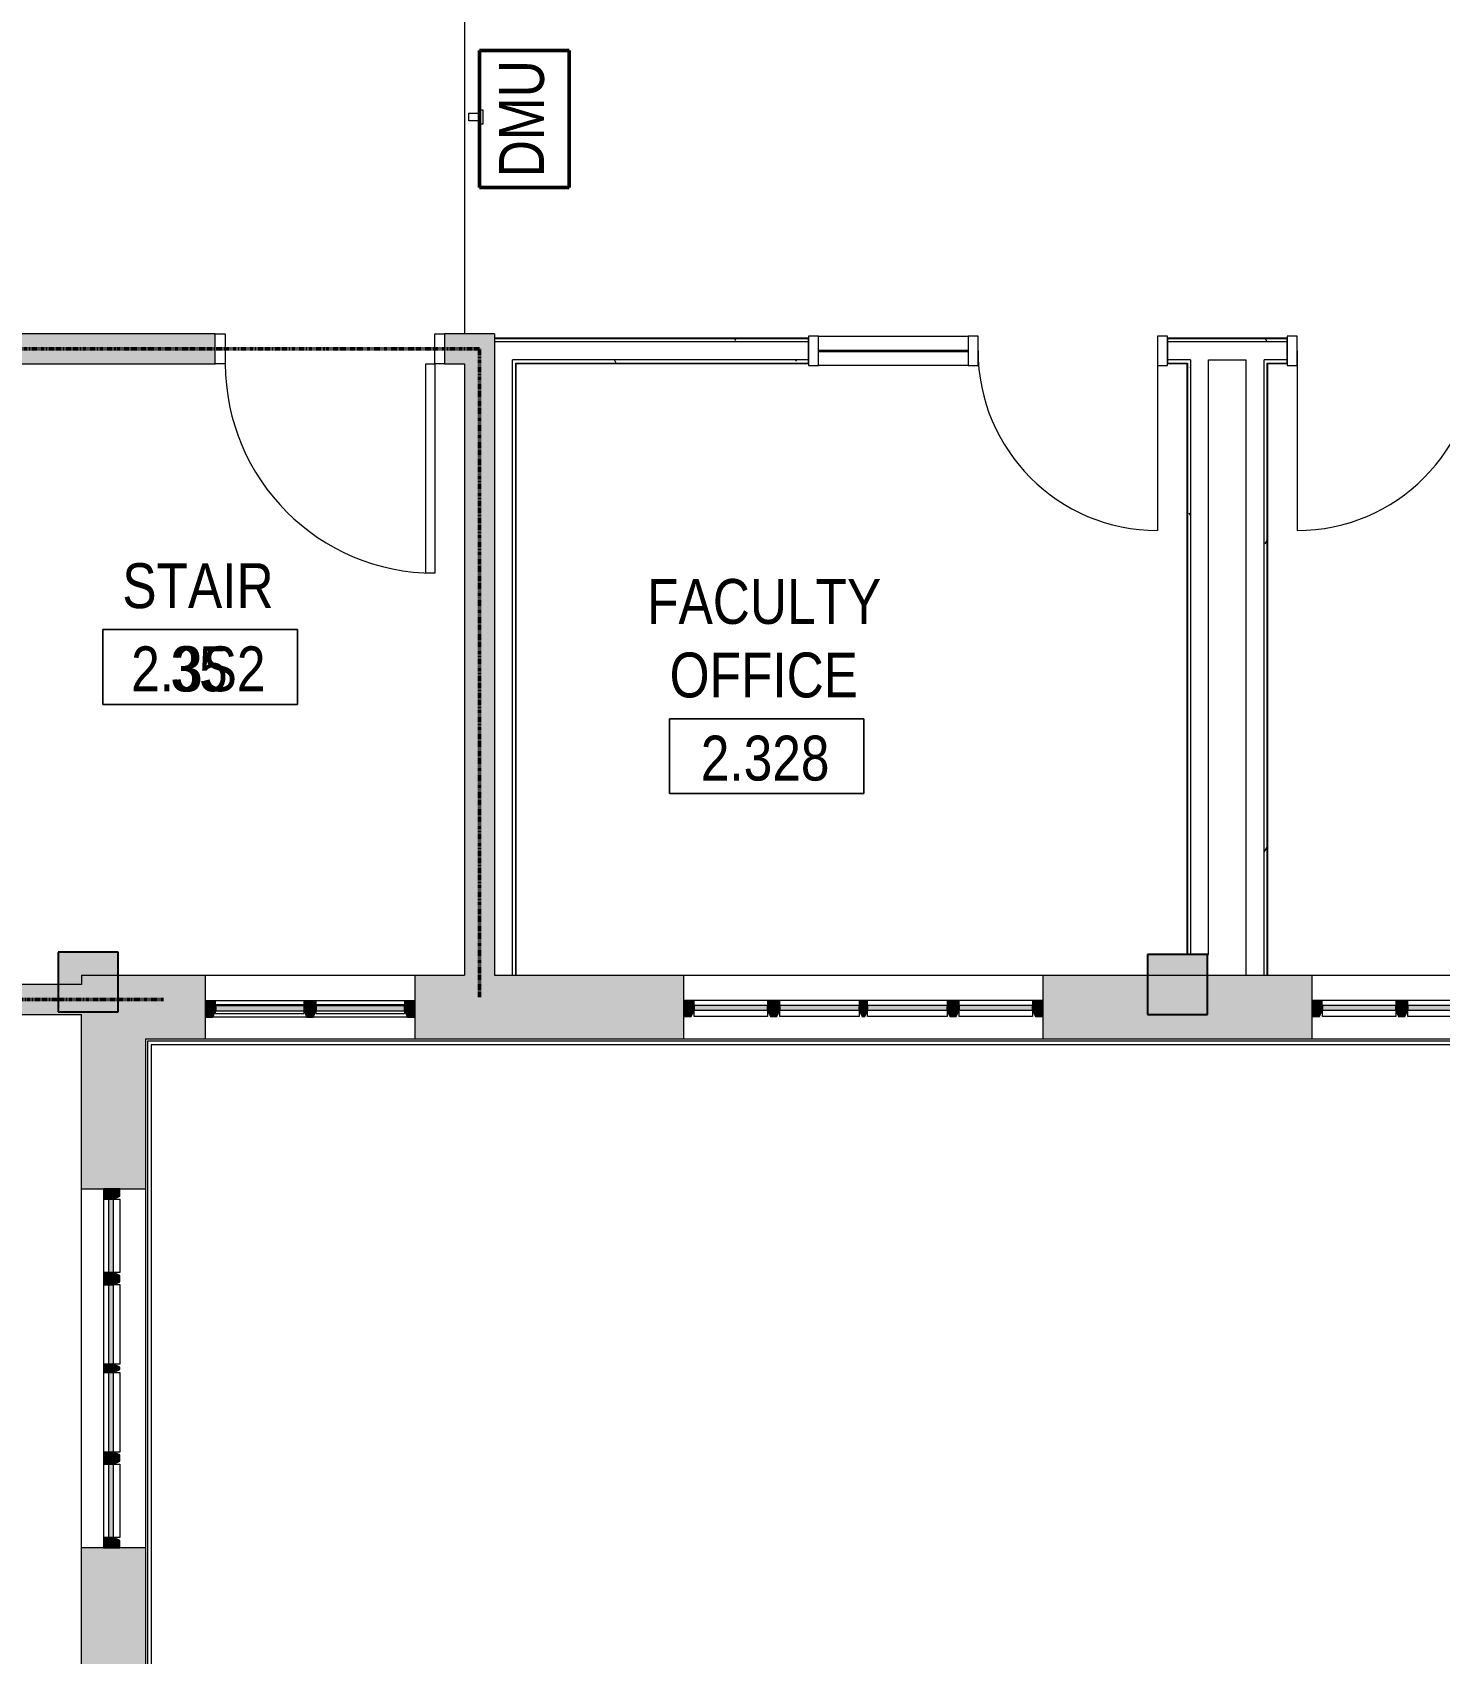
# Model space of a CAD drawing. Header units: inches. Extents: x -3803 to -1421, y -3454 to -210.
# Drawn here: x -2875.1 to -2592.8, y -1294.8 to -969.7 of the extents above; entities that cross this region are included whole.
import ezdxf

# ---------------------------------------------------------------- set-up
doc = ezdxf.new("R2010")
doc.units = ezdxf.units.IN
doc.header["$MEASUREMENT"] = 0
doc.linetypes.add('1 HOUR', pattern=[0.3125, 0.1875, -0.0625, 0, -0.0625])
for name, color, linetype, lineweight in [('A-ANNO-NOTE', 131, 'Continuous', 13), ('A-AREA-IDEN', 2, 'Continuous', 9), ('A-DOOR', 31, 'Continuous', 13), ('A-DOOR-FRAM', 31, 'Continuous', 35), ('A-FLOR', 192, 'Continuous', 13), ('A-GENM', 13, 'Continuous', 9), ('A-GLAZ-CURT', 52, 'Continuous', 13), ('A-GLAZ-CWMG', 51, 'Continuous', 13), ('A-WALL', 113, 'Continuous', 13), ('A-WALL-PATT', 111, 'Continuous', 13), ('E-SERT', 181, 'Continuous', 13), ('I-WALL', 2, 'Continuous', 13), ('S-COLS', 52, 'Continuous', 13)]:
    doc.layers.add(name, color=color, linetype=linetype, lineweight=lineweight)
doc.styles.add('Arial Narrow', font='ARIALN.TTF', dxfattribs={"height": 9})
pattern_1 = [(0, (0, 0), (30.72, 7.68), [1.267, -21.773, 1.267, -21.773, -122.88]), (0, (0, 0), (30.72, 7.68), [-46.08, 1.267, -44.813, 1.267, -21.773, -53.76]), (0, (0, 0), (30.72, 7.68), [-115.2, 1.267, -14.093, 1.267, -37.133]), (120, (11.52, 3.84), (-22.011075, 22.7643), [1.267, -21.773, 1.267, -21.773, -122.88]), (120, (11.52, 3.84), (-22.011075, 22.7643), [-46.08, 1.267, -44.813, 1.267, -21.773, -53.76]), (120, (11.52, 3.84), (-22.011075, 22.7643), [-115.2, 1.267, -14.093, 1.267, -37.133]), (240, (15.36, 19.2), (-8.708925, -30.4443), [1.267, -21.773, 1.267, -21.773, -122.88]), (240, (15.36, 19.2), (-8.708925, -30.4443), [-46.08, 1.267, -44.813, 1.267, -21.773, -53.76]), (240, (15.36, 19.2), (-8.708925, -30.4443), [-115.2, 1.267, -14.093, 1.267, -37.133])]

# ---------------------------------------------------------------- blocks, each defined once
blk = doc.blocks.new('15830016-STRUCT_MARTINEZ-MOORE_CENTRAL_v2018_rvt-1-DIMENSION PLAN - LEVEL 2 _579_ - 2__ - CAD')
at = {"layer": 'S-COLS', "lineweight": 5}
for points in [[(-2857.9, -1166.14), (-2857.9, -1154.14), (-2869.9, -1154.14), (-2869.9, -1166.14), (-2865.07, -1166.14)], [(-2639.4, -1166.64), (-2639.4, -1154.64), (-2651.4, -1154.64), (-2651.4, -1166.64)]]:
    blk.add_hatch(color=50, dxfattribs=at).paths.add_polyline_path(points, flags=0)
at = {"layer": 'S-COLS', "color": 253, "lineweight": 25}
for p, q in [((-2857.9, -1154.14), (-2869.9, -1154.14)), ((-2869.9, -1154.14), (-2869.9, -1166.14)), ((-2857.9, -1166.14), (-2857.9, -1154.14)), ((-2639.4, -1154.64), (-2651.4, -1154.64)), ((-2651.4, -1154.64), (-2651.4, -1166.64)), ((-2639.4, -1166.64), (-2639.4, -1154.64)), ((-2869.9, -1166.14), (-2857.9, -1166.14)), ((-2651.4, -1166.64), (-2639.4, -1166.64))]:
    blk.add_line(p, q, dxfattribs=at)
blk = doc.blocks.new('SD_DMUr-BSALS - Card Reader-2202790-DIMENSION PLAN - LEVEL 2 _579_ - 2__ - CAD')
at = {"layer": 'E-SERT', "color": 53, "lineweight": 9}
for p, q in [((-2787.52, -987.39), (-2787.52, -985.89)), ((-2787.52, -985.89), (-2785.4, -985.89)), ((-2785.4, -987.39), (-2787.52, -987.39)), ((-2784.65, -985.27), (-2785.4, -985.27)), ((-2785.4, -985.27), (-2785.4, -988.02)), ((-2785.4, -988.02), (-2784.65, -988.02)), ((-2784.65, -988.02), (-2784.65, -985.27))]:
    blk.add_line(p, q, dxfattribs=at)
blk = doc.blocks.new('15830016-ELEC_BSALS_CENTRAL_v2018_rvt-1-DIMENSION PLAN - LEVEL 2 _579_ - 2__ - CAD')
at = {"layer": 'A-ANNO-NOTE', "lineweight": 50}
for p, q in [((-2785.4, -1000.8), (-2785.4, -973.34)), ((-2785.4, -973.34), (-2767.4, -973.34)), ((-2767.4, -973.34), (-2767.4, -1000.8)), ((-2767.4, -1000.8), (-2785.4, -1000.8))]:
    blk.add_line(p, q, dxfattribs=at)
at = {"color": 250, "lineweight": 9}
blk.add_blockref('SD_DMUr-BSALS - Card Reader-2202790-DIMENSION PLAN - LEVEL 2 _579_ - 2__ - CAD', (0, 0), dxfattribs=at)
at = {"layer": 'A-ANNO-NOTE', "lineweight": 9, "insert": (-2781.48, -998.73), "char_height": 9, "width": 28.785, "attachment_point": 1, "rotation": 90, "style": 'Arial Narrow'}
blk.add_mtext('DMU', dxfattribs=at)
blk = doc.blocks.new('level 2 - band2 - level 2 - band-474741-DIMENSION PLAN - LEVEL 2 _579_ - 2__ - CAD')
at = {"layer": 'A-WALL', "lineweight": 20}
for p, q in [((-1778.33, -1172.02), (-2852.02, -1172.02)), ((-2852.02, -1172.02), (-2852.02, -1782.58)), ((-1778.33, -1172.77), (-2851.27, -1172.77)), ((-2851.27, -1172.77), (-2851.27, -2610.52))]:
    blk.add_line(p, q, dxfattribs=at)
blk = doc.blocks.new('System Panel - Winco Glass-383322-DIMENSION PLAN - LEVEL 2 _579_ - 2__ - CAD')
at = {"layer": 'A-GLAZ-CURT', "lineweight": 9}
blk.add_hatch(color=90, dxfattribs=at).paths.add_polyline_path([(-7.359375, 0), (7.359375, 0), (7.359375, 1), (-7.359375, 1)], flags=0)
at = {"layer": 'A-GLAZ-CURT', "lineweight": 20}
for p, q in [((7.359375, 1), (-7.359375, 1)), ((-7.359375, 1), (-7.359375, 0)), ((-7.359375, 0), (7.359375, 0)), ((7.359375, 0), (7.359375, 1))]:
    blk.add_line(p, q, dxfattribs=at)
blk = doc.blocks.new('System Panel - Winco Glass-383323-DIMENSION PLAN - LEVEL 2 _579_ - 2__ - CAD')
at = {"layer": 'A-GLAZ-CURT', "lineweight": 9}
blk.add_hatch(color=90, dxfattribs=at).paths.add_polyline_path([(-7.96875, 0), (7.96875, 0), (7.96875, 1), (-7.96875, 1)], flags=0)
at = {"layer": 'A-GLAZ-CURT', "lineweight": 20}
for p, q in [((7.96875, 1), (-7.96875, 1)), ((-7.96875, 1), (-7.96875, 0)), ((-7.96875, 0), (7.96875, 0)), ((7.96875, 0), (7.96875, 1))]:
    blk.add_line(p, q, dxfattribs=at)
blk = doc.blocks.new('Rectangular Mullion - Winco Accent Full_Right-Large-383381-DIMENSION PLAN - LEVEL 2 _579_ - 2__ - CAD')
at = {"layer": 'A-GLAZ-CWMG', "lineweight": 9}
blk.add_hatch(color=90, dxfattribs=at).paths.add_polyline_path([(0, 1.25), (-1.48, 1.25), (-2.06, 0), (-2.06, -2), (0, -2)], flags=0)
at = {"layer": 'A-GLAZ-CWMG', "lineweight": 20}
for p, q in [((-1.48, 1.25), (-2.06, 0)), ((-2.06, 0), (-2.06, -2)), ((0, 1.25), (-1.48, 1.25)), ((0, -2), (0, 1.25)), ((-2.06, -2), (0, -2))]:
    blk.add_line(p, q, dxfattribs=at)
blk = doc.blocks.new('Rectangular Mullion - Winco Accent Full_Right-Large-383382-DIMENSION PLAN - LEVEL 2 _579_ - 2__ - CAD')
at = {"layer": 'A-GLAZ-CWMG', "lineweight": 9}
for p, q in [((-2860.83, -1680.7), (-2860.83, -1695.42)), ((-2858.83, -1680.7), (-2857.58, -1680.7)), ((-2857.58, -1680.7), (-2857.58, -1695.42)), ((-2857.58, -1695.42), (-2858.83, -1695.42))]:
    blk.add_line(p, q, dxfattribs=at)
blk = doc.blocks.new('Rectangular Mullion - Winco Accent Full_Right-Large-383383-DIMENSION PLAN - LEVEL 2 _579_ - 2__ - CAD')
at = {"layer": 'A-GLAZ-CWMG', "lineweight": 9}
for p, q in [((-2860.83, -1715.48), (-2860.83, -1731.42)), ((-2858.83, -1715.48), (-2857.58, -1715.48)), ((-2857.58, -1715.48), (-2857.58, -1731.42)), ((-2857.58, -1731.42), (-2858.83, -1731.42))]:
    blk.add_line(p, q, dxfattribs=at)
blk = doc.blocks.new('Rectangular Mullion - Winco Accent Full_Left-Large-383384-DIMENSION PLAN - LEVEL 2 _579_ - 2__ - CAD')
at = {"layer": 'A-GLAZ-CWMG', "lineweight": 9}
blk.add_hatch(color=90, dxfattribs=at).paths.add_polyline_path([(-2.06, 0), (-1.48, 1.25), (0, 1.25), (0, -2), (-2.06, -2)], flags=0)
at = {"layer": 'A-GLAZ-CWMG', "lineweight": 20}
for p, q in [((-2.06, 0), (-1.48, 1.25)), ((-2.06, -2), (-2.06, 0)), ((-1.48, 1.25), (0, 1.25)), ((0, 1.25), (0, -2)), ((0, -2), (-2.06, -2))]:
    blk.add_line(p, q, dxfattribs=at)
blk = doc.blocks.new('Rectangular Mullion - Winco Accent Full-Large-383385-DIMENSION PLAN - LEVEL 2 _579_ - 2__ - CAD')
at = {"layer": 'A-GLAZ-CWMG', "lineweight": 9}
blk.add_hatch(color=90, dxfattribs=at).paths.add_polyline_path([(-1.22, 0), (-0.64, 1.25), (0.64, 1.25), (1.22, 0), (1.22, -2), (-1.22, -2)], flags=0)
at = {"layer": 'A-GLAZ-CWMG', "lineweight": 20}
for p, q in [((-1.22, 0), (-0.64, 1.25)), ((-1.22, -2), (-1.22, 0)), ((-0.64, 1.25), (0.64, 1.25)), ((0.64, 1.25), (1.22, 0)), ((1.22, 0), (1.22, -2)), ((1.22, -2), (-1.22, -2))]:
    blk.add_line(p, q, dxfattribs=at)
blk = doc.blocks.new('Rectangular Mullion - Winco Accent Full-383386-DIMENSION PLAN - LEVEL 2 _579_ - 2__ - CAD')
at = {"layer": 'A-GLAZ-CWMG', "lineweight": 9}
blk.add_hatch(color=90, dxfattribs=at).paths.add_polyline_path([(-0.84, 0), (-0.26, 1.25), (0.26, 1.25), (0.84, 0), (0.84, -2), (-0.84, -2)], flags=0)
at = {"layer": 'A-GLAZ-CWMG', "lineweight": 20}
for p, q in [((-0.84, 0), (-0.26, 1.25)), ((-0.84, -2), (-0.84, 0)), ((-0.26, 1.25), (0.26, 1.25)), ((0.26, 1.25), (0.84, 0)), ((0.84, 0), (0.84, -2)), ((0.84, -2), (-0.84, -2))]:
    blk.add_line(p, q, dxfattribs=at)
blk = doc.blocks.new('Door-A1_2-BSALS - A1_2-42x84-BSALS-2994780-DIMENSION PLAN - LEVEL 2 _579_ - 2__ - CAD')
at = {"layer": 'A-DOOR', "lineweight": 20}
for p, q in [((22.25, -3), (24, -3)), ((22.25, -45), (22.25, -3)), ((24, -3), (24, -45)), ((24, -45), (22.25, -45))]:
    blk.add_line(p, q, dxfattribs=at)
at = {"layer": 'A-DOOR', "lineweight": 9}
blk.add_arc((24, -3), 42, 180, 270, dxfattribs=at)
at = {"layer": 'A-DOOR-FRAM', "lineweight": 20}
for p, q in [((-20, -3), (-20, 3)), ((-20, 3), (-18, 3)), ((-18, 3), (-18, -3)), ((24, -3), (24, 3)), ((24, 3), (26, 3)), ((26, 3), (26, -3)), ((-18, -3), (-20, -3)), ((26, -3), (24, -3))]:
    blk.add_line(p, q, dxfattribs=at)
blk = doc.blocks.new('System Panel - Winco Glass-384420-DIMENSION PLAN - LEVEL 2 _579_ - 2__ - CAD')
at = {"layer": 'A-GLAZ-CURT', "lineweight": 9}
blk.add_hatch(color=90, dxfattribs=at).paths.add_polyline_path([(8.859375, 0), (8.859375, 1), (-8.859375, 1), (-8.859375, 0)], flags=0)
at = {"layer": 'A-GLAZ-CURT', "lineweight": 20}
for p, q in [((8.859375, 1), (-8.859375, 1)), ((-8.859375, 1), (-8.859375, 0)), ((-8.859375, 0), (8.859375, 0)), ((8.859375, 0), (8.859375, 1))]:
    blk.add_line(p, q, dxfattribs=at)
blk = doc.blocks.new('Rectangular Mullion - Winco Accent Full_Left-Large-384421-DIMENSION PLAN - LEVEL 2 _579_ - 2__ - CAD')
at = {"layer": 'A-GLAZ-CWMG', "lineweight": 9}
blk.add_hatch(color=90, dxfattribs=at).paths.add_polyline_path([(0, 1.25), (0, -2), (-2.06, -2), (-2.06, 0), (-1.48, 1.25)], flags=0)
at = {"layer": 'A-GLAZ-CWMG', "lineweight": 20}
for p, q in [((-2.06, 0), (-1.48, 1.25)), ((-2.06, -2), (-2.06, 0)), ((-1.48, 1.25), (0, 1.25)), ((0, 1.25), (0, -2)), ((0, -2), (-2.06, -2))]:
    blk.add_line(p, q, dxfattribs=at)
blk = doc.blocks.new('Rectangular Mullion - Winco Accent Full-Large-384425-DIMENSION PLAN - LEVEL 2 _579_ - 2__ - CAD')
at = {"layer": 'A-GLAZ-CWMG', "lineweight": 9}
blk.add_hatch(color=90, dxfattribs=at).paths.add_polyline_path([(0.64, 1.25), (1.22, 0), (1.22, -2), (-1.22, -2), (-1.22, 0), (-0.64, 1.25)], flags=0)
at = {"layer": 'A-GLAZ-CWMG', "lineweight": 20}
for p, q in [((-1.22, 0), (-0.64, 1.25)), ((-1.22, -2), (-1.22, 0)), ((-0.64, 1.25), (0.64, 1.25)), ((0.64, 1.25), (1.22, 0)), ((1.22, 0), (1.22, -2)), ((1.22, -2), (-1.22, -2))]:
    blk.add_line(p, q, dxfattribs=at)
blk = doc.blocks.new('Rectangular Mullion - Winco Accent Full_Right-Large-384429-DIMENSION PLAN - LEVEL 2 _579_ - 2__ - CAD')
at = {"layer": 'A-GLAZ-CWMG', "lineweight": 9}
blk.add_hatch(color=90, dxfattribs=at).paths.add_polyline_path([(-1.48, 1.25), (-2.06, 0), (-2.06, -2), (0, -2), (0, 1.25)], flags=0)
at = {"layer": 'A-GLAZ-CWMG', "lineweight": 20}
for p, q in [((-1.48, 1.25), (-2.06, 0)), ((-2.06, 0), (-2.06, -2)), ((0, 1.25), (-1.48, 1.25)), ((0, -2), (0, 1.25)), ((-2.06, -2), (0, -2))]:
    blk.add_line(p, q, dxfattribs=at)
blk = doc.blocks.new('Rectangular Mullion - Winco Accent Full_Right-Large-384431-DIMENSION PLAN - LEVEL 2 _579_ - 2__ - CAD')
at = {"layer": 'A-GLAZ-CWMG', "lineweight": 9}
for p, q in [((-2800.46, -1163.95), (-2818.18, -1163.95)), ((-2799.88, -1167.2), (-2818.76, -1167.2))]:
    blk.add_line(p, q, dxfattribs=at)
blk = doc.blocks.new('Rectangular Mullion - Winco Accent Full_Right-Large-384432-DIMENSION PLAN - LEVEL 2 _579_ - 2__ - CAD')
at = {"layer": 'A-GLAZ-CWMG', "lineweight": 9}
for p, q in [((-2820.61, -1163.95), (-2838.33, -1163.95)), ((-2820.03, -1167.2), (-2838.92, -1167.2))]:
    blk.add_line(p, q, dxfattribs=at)
blk = doc.blocks.new('Rectangular Mullion - Winco Accent Half-384433-DIMENSION PLAN - LEVEL 2 _579_ - 2__ - CAD')
at = {"layer": 'A-GLAZ-CWMG', "lineweight": 9}
for p, q in [((-2800.46, -1164.7), (-2818.18, -1164.7)), ((-2818.18, -1166.45), (-2818.18, -1165.95)), ((-2818.18, -1166.45), (-2800.46, -1166.45)), ((-2800.46, -1165.95), (-2800.46, -1166.45))]:
    blk.add_line(p, q, dxfattribs=at)
blk = doc.blocks.new('Basic Wall _ B3-4 7_8_-BSALS - ___-3567827-DIMENSION PLAN - LEVEL 2 _579_ - 2__ - CAD')
at = {"layer": 'I-WALL', "lineweight": 20}
for p, q in [((-2778.02, -1036.14), (-2778.15, -1036.02)), ((-2719.4, -1036.14), (-2778.02, -1036.14)), ((-2643.52, -1036.14), (-2647.4, -1036.14))]:
    blk.add_line(p, q, dxfattribs=at)
blk = doc.blocks.new('Basic Wall _ B3-4 7_8_-BSALS - ___-3567826-DIMENSION PLAN - LEVEL 2 _579_ - 2__ - CAD')
at = {"layer": 'I-WALL', "lineweight": 20}
for p, q in [((-2719.4, -1031.02), (-2782.4, -1031.02)), ((-2641.27, -1031.02), (-2647.4, -1031.02))]:
    blk.add_line(p, q, dxfattribs=at)
blk = doc.blocks.new('System Panel - interior glazed panels-2779791-DIMENSION PLAN - LEVEL 2 _579_ - 2__ - CAD')
at = {"layer": 'A-GLAZ-CURT', "lineweight": 20}
for p, q in [((15, 0.125), (-15, 0.125)), ((-15, 0.125), (-15, -0.125)), ((15, -0.125), (15, 0.125)), ((-15, -0.125), (15, -0.125))]:
    blk.add_line(p, q, dxfattribs=at)
blk = doc.blocks.new('Rectangular Mullion - 2 x 6 interior mullion-V45-DIMENSION PLAN - LEVEL 2 _579_ - 2__ - CAD')
at = {"layer": 'A-GLAZ-CWMG', "lineweight": 20}
for p, q in [((-2, 2.9375), (0, 2.9375)), ((-2, -2.9375), (-2, 2.9375)), ((0, 2.9375), (0, -2.9375)), ((0, -2.9375), (-2, -2.9375))]:
    blk.add_line(p, q, dxfattribs=at)
blk = doc.blocks.new('Rectangular Mullion - 2 x 6 interior mullion-885088-DIMENSION PLAN - LEVEL 2 _579_ - 2__ - CAD')
at = {"layer": 'A-GLAZ-CWMG', "lineweight": 20}
for p, q in [((0, 2.9375), (-2, 2.9375)), ((-2, 2.9375), (-2, -2.9375)), ((0, -2.9375), (0, 2.9375)), ((-2, -2.9375), (0, -2.9375))]:
    blk.add_line(p, q, dxfattribs=at)
blk = doc.blocks.new('Rectangular Mullion - 2 x 6 interior mullion-V46-DIMENSION PLAN - LEVEL 2 _579_ - 2__ - CAD')
at = {"layer": 'A-GLAZ-CWMG', "lineweight": 20}
for p, q in [((-1, 2.9375), (1, 2.9375)), ((-1, -2.9375), (-1, 2.9375)), ((1, 2.9375), (1, -2.9375)), ((1, -2.9375), (-1, -2.9375))]:
    blk.add_line(p, q, dxfattribs=at)
blk = doc.blocks.new('Rectangular Mullion - 6 x 6 interior mullion-2779790-DIMENSION PLAN - LEVEL 2 _579_ - 2__ - CAD')
at = {"layer": 'A-GLAZ-CWMG', "lineweight": 9}
for p, q in [((-2717.4, -1030.64), (-2687.4, -1030.64)), ((-2687.4, -1036.52), (-2717.4, -1036.52))]:
    blk.add_line(p, q, dxfattribs=at)
blk = doc.blocks.new('Door-J1_4-Curtain_Wall-_only works in CW_-BSALS1 - Door-J1_4-Wide_Stile-BSALS 2-2172157-DIMENSION PLAN - LEVEL 2 _579_ - 2__ - CAD')
at = {"layer": 'A-DOOR', "lineweight": 20}
blk.add_line((18, 0), (18, -36), dxfattribs=at)
at = {"layer": 'A-DOOR', "lineweight": 9}
blk.add_arc((18, 0), 36, 180, 270, dxfattribs=at)
blk = doc.blocks.new('Basic Wall _ A3-4 1_4_-BSALS - ___-3569824-DIMENSION PLAN - LEVEL 2 _579_ - 2__ - CAD')
at = {"layer": 'I-WALL', "lineweight": 20}
for p in [(-2627.4, -1036.02), (-2627.27, -1158.77)]:
    blk.add_line(p, (-2627.27, -1036.14), dxfattribs=at)
blk = doc.blocks.new('Basic Wall _ A3-4 1_4_-BSALS - ___-3569825-DIMENSION PLAN - LEVEL 2 _579_ - 2__ - CAD')
at = {"layer": 'I-WALL', "lineweight": 20}
blk.add_line((-2643.52, -1036.14), (-2643.52, -1154.64), dxfattribs=at)
blk = doc.blocks.new('Basic Wall _ A3-4 1_4_-BSALS - ___-3569826-DIMENSION PLAN - LEVEL 2 _579_ - 2__ - CAD')
at = {"layer": 'I-WALL', "lineweight": 20}
blk.add_line((-2629.52, -1031.02), (-2641.27, -1031.02), dxfattribs=at)
blk = doc.blocks.new('Basic Wall _ B3-4 7_8_-BSALS - ___-3568011-DIMENSION PLAN - LEVEL 2 _579_ - 2__ - CAD')
at = {"layer": 'I-WALL', "lineweight": 20}
for p, q in [((-2627.27, -1036.14), (-2627.4, -1036.02)), ((-2623.4, -1036.14), (-2627.27, -1036.14)), ((-2459.9, -1036.14), (-2551.4, -1036.14))]:
    blk.add_line(p, q, dxfattribs=at)
blk = doc.blocks.new('Basic Wall _ B3-4 7_8_-BSALS - ___-3568010-DIMENSION PLAN - LEVEL 2 _579_ - 2__ - CAD')
at = {"layer": 'I-WALL', "lineweight": 20}
for p, q in [((-2623.4, -1031.02), (-2629.52, -1031.02)), ((-2459.9, -1031.02), (-2551.4, -1031.02)), ((-2459.9, -1031.02), (-2459.9, -1031.14))]:
    blk.add_line(p, q, dxfattribs=at)
blk = doc.blocks.new('Rectangular Mullion - 2 x 6 interior mullion-V47-DIMENSION PLAN - LEVEL 2 _579_ - 2__ - CAD')
at = {"layer": 'A-GLAZ-CWMG', "lineweight": 20}
for p, q in [((-2, 2.9375), (0, 2.9375)), ((-2, -2.9375), (-2, 2.9375)), ((0, 2.9375), (0, -2.9375)), ((0, -2.9375), (-2, -2.9375))]:
    blk.add_line(p, q, dxfattribs=at)
blk = doc.blocks.new('Door-J1_4-Curtain_Wall-_only works in CW_-BSALS1 - Door-J1_4-Wide_Stile-BSALS 2-2172158-DIMENSION PLAN - LEVEL 2 _579_ - 2__ - CAD')
at = {"layer": 'A-DOOR', "lineweight": 20}
blk.add_line((18, 0), (18, 36), dxfattribs=at)
at = {"layer": 'A-DOOR', "lineweight": 9}
blk.add_arc((18, 0), 36, 90, 180, dxfattribs=at)
blk = doc.blocks.new('Fire Rating - BSALS _Combined_1 - 1-Hour Fire-3469021-DIMENSION PLAN - LEVEL 2 _579_ - 2__ - CAD')
at = {"layer": 'A-GENM', "linetype": '1 HOUR', "lineweight": 50}
blk.add_line((0, 0), (261.375, 0), dxfattribs=at)
blk = doc.blocks.new('Fire Rating - BSALS _Combined_1 - 1-Hour Fire-3469317-DIMENSION PLAN - LEVEL 2 _579_ - 2__ - CAD')
at = {"layer": 'A-GENM', "linetype": '1 HOUR', "lineweight": 50}
blk.add_line((0, 0), (198, 0), dxfattribs=at)
blk = doc.blocks.new('Fire Rating - BSALS _Combined_1 - 1-Hour Fire-3470231-DIMENSION PLAN - LEVEL 2 _579_ - 2__ - CAD')
at = {"layer": 'A-GENM', "linetype": '1 HOUR', "lineweight": 50}
blk.add_line((0, 0), (130.062488, 0), dxfattribs=at)
blk = doc.blocks.new('Basic Wall _ A3-4 1_4_-BSALS - ___-3855355-DIMENSION PLAN - LEVEL 2 _579_ - 2__ - CAD')
at = {"layer": 'I-WALL', "lineweight": 20}
for p in [(-2778.15, -1036.02), (-2778.02, -1158.77)]:
    blk.add_line(p, (-2778.02, -1036.14), dxfattribs=at)
blk = doc.blocks.new('Room Tag- BSALS - Room Tag-28050-DIMENSION PLAN - LEVEL 2 _579_ - 2__ - CAD')
at = {"layer": 'A-AREA-IDEN'}
for p, q in [((-0.203125, -0.171875), (-0.203125, -0.015625)), ((-0.203125, -0.015625), (0.203125, -0.015625)), ((0.203125, -0.015625), (-0.203125, -0.015625)), ((-0.203125, -0.015625), (-0.203125, -0.171875)), ((0.203125, -0.015625), (0.203125, -0.171875)), ((0.203125, -0.171875), (0.203125, -0.015625)), ((0.203125, -0.171875), (-0.203125, -0.171875)), ((-0.203125, -0.171875), (0.203125, -0.171875))]:
    blk.add_line(p, q, dxfattribs=at)

msp = doc.modelspace()

# ---------------------------------------------------------------- hatches: boundary and pattern name
at = {"layer": 'A-WALL-PATT', "lineweight": 20}
for points in [[(-3043.77, -1036.14), (-2851.4, -1036.14), (-2851.4, -1030.14), (-3043.77, -1030.14)], [(-2783.63, -1158.77), (-2782.4, -1158.77), (-2782.4, -1036.14), (-2788.4, -1036.14), (-2788.4, -1158.77)], [(-2987.22, -1166.64), (-2865.27, -1166.64), (-2865.27, -1160.64), (-3043.77, -1160.64), (-3043.77, -1166.64), (-3027.94, -1166.64)]]:
    msp.add_hatch(color=10, dxfattribs=at).paths.add_polyline_path(points, flags=0)
h = msp.add_hatch(color=10, dxfattribs=at)
h.paths.add_polyline_path([(-2851.4, -1036.14), (-2838.4, -1036.14), (-2838.4, -1030.14), (-2851.4, -1030.14)], flags=0)
h.paths.add_polyline_path([(-2782.4, -1036.14), (-2782.4, -1030.14), (-2792.4, -1030.14), (-2792.4, -1036.14), (-2783.63, -1036.14)], flags=0)
at = {"layer": 'A-WALL-PATT', "lineweight": 9}
h = msp.add_hatch(dxfattribs=at)
h.set_pattern_fill('FP_2', color=256, style=0, pattern_type=2)
h.set_pattern_definition(pattern_1)
h.paths.add_polyline_path([(-2641.27, -1031.77), (-2641.27, -1031.14), (-2647.4, -1031.14), (-2647.4, -1031.77)], flags=0)
h.paths.add_polyline_path([(-2719.4, -1031.77), (-2719.4, -1031.14), (-2782.4, -1031.14), (-2782.4, -1031.77), (-2778.15, -1031.77)], flags=0)
h = msp.add_hatch(dxfattribs=at)
h.set_pattern_fill('FP_2', color=256, style=0, pattern_type=2)
h.set_pattern_definition(pattern_1)
h.paths.add_polyline_path([(-2459.9, -1031.77), (-2459.9, -1031.14), (-2551.4, -1031.14), (-2551.4, -1031.77)], flags=0)
h.paths.add_polyline_path([(-2629.52, -1031.77), (-2623.4, -1031.77), (-2623.4, -1031.14), (-2629.52, -1031.14)], flags=0)
h = msp.add_hatch(dxfattribs=at)
h.set_pattern_fill('FP_2', color=256, style=0, pattern_type=2)
h.set_pattern_definition(pattern_1)
h.paths.add_polyline_path([(-2643.4, -1036.02), (-2642.77, -1036.02), (-2642.77, -1035.39), (-2647.4, -1035.39), (-2647.4, -1036.02)], flags=0)
h.paths.add_polyline_path([(-2719.4, -1036.02), (-2719.4, -1035.39), (-2778.15, -1035.39), (-2778.15, -1036.02)], flags=0)
h = msp.add_hatch(dxfattribs=at)
h.set_pattern_fill('FP_2', color=256, style=0, pattern_type=2)
h.set_pattern_definition(pattern_1)
h.paths.add_polyline_path([(-2642.77, -1154.64), (-2642.77, -1036.02), (-2643.4, -1036.02), (-2643.4, -1154.64)], flags=0)
h = msp.add_hatch(dxfattribs=at)
h.set_pattern_fill('FP_2', color=256, style=0, pattern_type=2)
h.set_pattern_definition(pattern_1)
h.paths.add_polyline_path([(-2459.9, -1036.02), (-2459.9, -1035.39), (-2551.4, -1035.39), (-2551.4, -1036.02)], flags=0)
h.paths.add_polyline_path([(-2623.4, -1036.02), (-2623.4, -1035.39), (-2628.02, -1035.39), (-2628.02, -1036.02), (-2627.4, -1036.02)], flags=0)
h = msp.add_hatch(dxfattribs=at)
h.set_pattern_fill('FP_2', color=256, style=0, pattern_type=2)
h.set_pattern_definition(pattern_1)
h.paths.add_polyline_path([(-2627.4, -1158.77), (-2627.4, -1036.02), (-2628.02, -1036.02), (-2628.02, -1158.77)], flags=0)
at = {"layer": 'A-WALL-PATT', "lineweight": 20}
h = msp.add_hatch(color=10, dxfattribs=at)
h.paths.add_polyline_path([(-2852.4, -1171.64), (-2840.4, -1171.64), (-2840.4, -1158.77), (-2865.27, -1158.77), (-2865.27, -1171.64), (-2865.07, -1171.64)], flags=0)
h.paths.add_polyline_path([(-2783.63, -1171.64), (-2744.4, -1171.64), (-2744.4, -1158.77), (-2798.4, -1158.77), (-2798.4, -1171.64)], flags=0)
h.paths.add_polyline_path([(-2672.4, -1171.64), (-2618.4, -1171.64), (-2618.4, -1158.77), (-2672.4, -1158.77)], flags=0)
h.paths.add_polyline_path([(-2546.4, -1171.64), (-2492.4, -1171.64), (-2492.4, -1158.77), (-2546.4, -1158.77)], flags=0)
h.paths.add_polyline_path([(-2420.4, -1171.64), (-2366.4, -1171.64), (-2366.4, -1158.77), (-2420.4, -1158.77)], flags=0)
h.paths.add_polyline_path([(-2294.4, -1171.64), (-2240.4, -1171.64), (-2240.4, -1158.77), (-2294.4, -1158.77)], flags=0)
h.paths.add_polyline_path([(-2168.4, -1171.64), (-2114.4, -1171.64), (-2114.4, -1158.77), (-2168.4, -1158.77)], flags=0)
h.paths.add_polyline_path([(-2042.4, -1171.64), (-1988.4, -1171.64), (-1988.4, -1158.77), (-2042.4, -1158.77)], flags=0)
h.paths.add_polyline_path([(-1916.4, -1171.64), (-1862.4, -1171.64), (-1862.4, -1158.77), (-1916.4, -1158.77)], flags=0)
h.paths.add_polyline_path([(-1778.33, -1171.64), (-1778.33, -1158.77), (-1790.4, -1158.77), (-1790.4, -1171.64)], flags=0)
h = msp.add_hatch(color=10, dxfattribs=at)
h.paths.add_polyline_path([(-2852.4, -1411.64), (-2852.4, -1393.64), (-2865.27, -1393.64), (-2865.27, -1411.64), (-2865.07, -1411.64)], flags=0)
h.paths.add_polyline_path([(-2865.07, -1321.64), (-2852.4, -1321.64), (-2852.4, -1273.64), (-2865.27, -1273.64), (-2865.27, -1321.64)], flags=0)
h.paths.add_polyline_path([(-2852.4, -1201.64), (-2852.4, -1171.64), (-2865.27, -1171.64), (-2865.27, -1201.64), (-2865.07, -1201.64)], flags=0)

# ---------------------------------------------------------------- linework, layer by layer
at = {"layer": 'A-FLOR', "lineweight": 20}
msp.add_line((-2788.4, -958.02), (-2788.4, -1030.14), dxfattribs=at)
at = {"layer": 'A-WALL'}
for p, q in [((-2719.4, -1031.77), (-2782.4, -1031.77)), ((-2623.4, -1031.77), (-2647.4, -1031.77)), ((-2719.4, -1035.39), (-2778.77, -1035.39)), ((-2778.77, -1158.77), (-2778.77, -1035.39)), ((-2642.77, -1035.39), (-2647.4, -1035.39)), ((-2642.77, -1035.39), (-2642.77, -1154.64)), ((-2628.02, -1158.77), (-2628.02, -1035.39)), ((-2623.4, -1035.39), (-2628.02, -1035.39))]:
    msp.add_line(p, q, dxfattribs=at)
at = {"layer": 'A-WALL', "lineweight": 20}
for p, q in [((-2865.27, -1158.77), (-2865.27, -1160.64)), ((-2865.27, -1158.77), (-2788.4, -1158.77)), ((-2840.4, -1171.64), (-2840.4, -1158.77)), ((-2798.4, -1158.77), (-2798.4, -1171.64)), ((-2778.15, -1158.77), (-1988.4, -1158.77)), ((-2744.4, -1171.64), (-2744.4, -1158.77)), ((-2672.4, -1158.77), (-2672.4, -1171.64)), ((-2618.4, -1171.64), (-2618.4, -1158.77)), ((-2865.27, -1302.64), (-2865.27, -1166.64)), ((-2366.4, -1171.64), (-2852.4, -1171.64)), ((-2852.4, -1171.64), (-2852.4, -1393.64)), ((-2865.27, -1201.64), (-2852.4, -1201.64)), ((-2852.4, -1273.64), (-2865.27, -1273.64))]:
    msp.add_line(p, q, dxfattribs=at)
at = {"layer": 'I-WALL', "lineweight": 20}
for p, q in [((-2838.4, -1030.14), (-3049.77, -1030.14)), ((-2838.4, -1036.14), (-2838.4, -1030.14)), ((-2782.4, -1030.14), (-2792.4, -1030.14)), ((-2792.4, -1030.14), (-2792.4, -1036.14)), ((-2782.4, -1030.14), (-2782.4, -1158.77)), ((-2719.4, -1031.14), (-2782.4, -1031.14)), ((-2719.4, -1036.02), (-2719.4, -1031.14)), ((-2647.4, -1031.14), (-2647.4, -1036.02)), ((-2623.4, -1031.14), (-2647.4, -1031.14)), ((-2623.4, -1036.02), (-2623.4, -1031.14)), ((-3043.77, -1036.14), (-2838.4, -1036.14)), ((-2792.4, -1036.14), (-2788.4, -1036.14)), ((-2788.4, -1036.14), (-2788.4, -1158.77)), ((-2778.15, -1036.02), (-2719.4, -1036.02)), ((-2778.15, -1158.77), (-2778.15, -1036.02)), ((-2647.4, -1036.02), (-2643.4, -1036.02)), ((-2643.4, -1036.02), (-2643.4, -1154.64)), ((-2639.15, -1154.64), (-2639.15, -1035.39)), ((-2639.15, -1035.39), (-2631.65, -1035.39)), ((-2631.65, -1035.39), (-2631.65, -1158.77)), ((-2627.4, -1158.77), (-2627.4, -1036.02)), ((-2627.4, -1036.02), (-2623.4, -1036.02)), ((-2643.4, -1154.64), (-2639.15, -1154.64)), ((-2865.27, -1160.64), (-3043.77, -1160.64)), ((-2782.4, -1158.77), (-2778.15, -1158.77)), ((-2976.27, -1166.64), (-2865.27, -1166.64))]:
    msp.add_line(p, q, dxfattribs=at)

# ---------------------------------------------------------------- block references
at = {"lineweight": 5}
for name in ['15830016-STRUCT_MARTINEZ-MOORE_CENTRAL_v2018_rvt-1-DIMENSION PLAN - LEVEL 2 _579_ - 2__ - CAD', '15830016-ELEC_BSALS_CENTRAL_v2018_rvt-1-DIMENSION PLAN - LEVEL 2 _579_ - 2__ - CAD']:
    msp.add_blockref(name, (0, 0), dxfattribs=at)
at = {"layer": 'A-AREA-IDEN', "xscale": 95.99999999999994, "yscale": 95.99999999999994, "zscale": 95.99999999999994}
for p in [(-2841.44, -1087.97), (-2841.44, -1087.97), (-2727.79, -1105.87)]:
    msp.add_blockref('Room Tag- BSALS - Room Tag-28050-DIMENSION PLAN - LEVEL 2 _579_ - 2__ - CAD', p, dxfattribs=at)
at = {"layer": 'A-DOOR', "lineweight": 20}
for name, p in [('Door-A1_2-BSALS - A1_2-42x84-BSALS-2994780-DIMENSION PLAN - LEVEL 2 _579_ - 2__ - CAD', (-2818.4, -1033.14)), ('Door-J1_4-Curtain_Wall-_only works in CW_-BSALS1 - Door-J1_4-Wide_Stile-BSALS 2-2172157-DIMENSION PLAN - LEVEL 2 _579_ - 2__ - CAD', (-2667.4, -1033.58))]:
    msp.add_blockref(name, p, dxfattribs=at)
at = {"layer": 'A-DOOR', "lineweight": 20, "rotation": 180}
msp.add_blockref('Door-J1_4-Curtain_Wall-_only works in CW_-BSALS1 - Door-J1_4-Wide_Stile-BSALS 2-2172158-DIMENSION PLAN - LEVEL 2 _579_ - 2__ - CAD', (-2603.4, -1033.58), dxfattribs=at)
at = {"layer": 'A-GENM'}
for name, p, rotation in [('Fire Rating - BSALS _Combined_1 - 1-Hour Fire-3469021-DIMENSION PLAN - LEVEL 2 _579_ - 2__ - CAD', (-2785.4, -1033.14), 180), ('Fire Rating - BSALS _Combined_1 - 1-Hour Fire-3470231-DIMENSION PLAN - LEVEL 2 _579_ - 2__ - CAD', (-2785.4, -1163.2), 90)]:
    msp.add_blockref(name, p, dxfattribs=dict(at, rotation=rotation))
msp.add_blockref('Fire Rating - BSALS _Combined_1 - 1-Hour Fire-3469317-DIMENSION PLAN - LEVEL 2 _579_ - 2__ - CAD', (-3046.77, -1163.64), dxfattribs=at)
at = {"layer": 'A-GLAZ-CURT', "lineweight": 9}
for name, p in [('System Panel - interior glazed panels-2779791-DIMENSION PLAN - LEVEL 2 _579_ - 2__ - CAD', (-2702.4, -1033.58)), ('System Panel - Winco Glass-384420-DIMENSION PLAN - LEVEL 2 _579_ - 2__ - CAD', (-2829.47, -1165.95)), ('System Panel - Winco Glass-384420-DIMENSION PLAN - LEVEL 2 _579_ - 2__ - CAD', (-2809.32, -1165.95)), ('System Panel - Winco Glass-383322-DIMENSION PLAN - LEVEL 2 _579_ - 2__ - CAD', (-2734.97, -1165.83)), ('System Panel - Winco Glass-383323-DIMENSION PLAN - LEVEL 2 _579_ - 2__ - CAD', (-2717.21, -1165.83)), ('System Panel - Winco Glass-383323-DIMENSION PLAN - LEVEL 2 _579_ - 2__ - CAD', (-2699.58, -1165.83)), ('System Panel - Winco Glass-383322-DIMENSION PLAN - LEVEL 2 _579_ - 2__ - CAD', (-2681.82, -1165.83)), ('System Panel - Winco Glass-383322-DIMENSION PLAN - LEVEL 2 _579_ - 2__ - CAD', (-2608.97, -1165.83)), ('System Panel - Winco Glass-383323-DIMENSION PLAN - LEVEL 2 _579_ - 2__ - CAD', (-2591.21, -1165.83))]:
    msp.add_blockref(name, p, dxfattribs=at)
at = {"layer": 'A-GLAZ-CURT', "lineweight": 9, "rotation": 89.99999999997911}
for name, p in [('System Panel - Winco Glass-383322-DIMENSION PLAN - LEVEL 2 _579_ - 2__ - CAD', (-2858.83, -1211.06)), ('System Panel - Winco Glass-383323-DIMENSION PLAN - LEVEL 2 _579_ - 2__ - CAD', (-2858.83, -1228.83)), ('System Panel - Winco Glass-383323-DIMENSION PLAN - LEVEL 2 _579_ - 2__ - CAD', (-2858.83, -1246.45)), ('System Panel - Winco Glass-383322-DIMENSION PLAN - LEVEL 2 _579_ - 2__ - CAD', (-2858.83, -1264.22))]:
    msp.add_blockref(name, p, dxfattribs=at)
at = {"layer": 'A-GLAZ-CWMG', "lineweight": 9}
for name, p, rotation in [('Rectangular Mullion - 2 x 6 interior mullion-885088-DIMENSION PLAN - LEVEL 2 _579_ - 2__ - CAD', (-2719.4, -1033.58), 180), ('Rectangular Mullion - Winco Accent Full_Right-Large-384429-DIMENSION PLAN - LEVEL 2 _579_ - 2__ - CAD', (-2840.4, -1165.95), 180), ('Rectangular Mullion - Winco Accent Full_Right-Large-383381-DIMENSION PLAN - LEVEL 2 _579_ - 2__ - CAD', (-2744.4, -1165.83), 180), ('Rectangular Mullion - Winco Accent Full_Right-Large-383382-DIMENSION PLAN - LEVEL 2 _579_ - 2__ - CAD', (-1046.91, -4024.66), 270.000000000007), ('Rectangular Mullion - Winco Accent Full_Right-Large-383383-DIMENSION PLAN - LEVEL 2 _579_ - 2__ - CAD', (-993.75, -4024.66), 270.0000000000081), ('Rectangular Mullion - Winco Accent Full_Right-Large-383383-DIMENSION PLAN - LEVEL 2 _579_ - 2__ - CAD', (-976.13, -4024.66), 270.0000000000081), ('Rectangular Mullion - Winco Accent Full_Right-Large-383382-DIMENSION PLAN - LEVEL 2 _579_ - 2__ - CAD', (-993.75, -4024.66), 270.000000000007), ('Rectangular Mullion - Winco Accent Full_Right-Large-383381-DIMENSION PLAN - LEVEL 2 _579_ - 2__ - CAD', (-2618.4, -1165.83), 180), ('Rectangular Mullion - Winco Accent Full_Right-Large-383382-DIMENSION PLAN - LEVEL 2 _579_ - 2__ - CAD', (-920.91, -4024.66), 270.000000000007), ('Rectangular Mullion - Winco Accent Full_Right-Large-383383-DIMENSION PLAN - LEVEL 2 _579_ - 2__ - CAD', (-867.75, -4024.66), 270.0000000000081), ('Rectangular Mullion - Winco Accent Full_Right-Large-383381-DIMENSION PLAN - LEVEL 2 _579_ - 2__ - CAD', (-2858.83, -1273.64), 269.9999999999791)]:
    msp.add_blockref(name, p, dxfattribs=dict(at, rotation=rotation))
for name, p in [('Rectangular Mullion - 6 x 6 interior mullion-2779790-DIMENSION PLAN - LEVEL 2 _579_ - 2__ - CAD', (0, 0)), ('Rectangular Mullion - Winco Accent Full_Right-Large-384432-DIMENSION PLAN - LEVEL 2 _579_ - 2__ - CAD', (0, 0)), ('Rectangular Mullion - Winco Accent Full_Right-Large-384431-DIMENSION PLAN - LEVEL 2 _579_ - 2__ - CAD', (0, 0)), ('Rectangular Mullion - Winco Accent Half-384433-DIMENSION PLAN - LEVEL 2 _579_ - 2__ - CAD', (-20.16, 0)), ('Rectangular Mullion - Winco Accent Half-384433-DIMENSION PLAN - LEVEL 2 _579_ - 2__ - CAD', (0, 0)), ('Rectangular Mullion - Winco Accent Full_Right-Large-383382-DIMENSION PLAN - LEVEL 2 _579_ - 2__ - CAD', (0, 477)), ('Rectangular Mullion - Winco Accent Full_Right-Large-383383-DIMENSION PLAN - LEVEL 2 _579_ - 2__ - CAD', (0, 494.63)), ('Rectangular Mullion - Winco Accent Full_Right-Large-383383-DIMENSION PLAN - LEVEL 2 _579_ - 2__ - CAD', (0, 477)), ('Rectangular Mullion - Winco Accent Full_Right-Large-383382-DIMENSION PLAN - LEVEL 2 _579_ - 2__ - CAD', (0, 423.84))]:
    msp.add_blockref(name, p, dxfattribs=at)
at = {"layer": 'A-GLAZ-CWMG', "lineweight": 9, "extrusion": (0, 0, -1)}
for name, p, rotation in [('Rectangular Mullion - 2 x 6 interior mullion-V46-DIMENSION PLAN - LEVEL 2 _579_ - 2__ - CAD', (2686.4, -1033.58), 180), ('Rectangular Mullion - 2 x 6 interior mullion-V45-DIMENSION PLAN - LEVEL 2 _579_ - 2__ - CAD', (2647.4, -1033.58), 180), ('Rectangular Mullion - Winco Accent Full-Large-384425-DIMENSION PLAN - LEVEL 2 _579_ - 2__ - CAD', (2819.4, -1165.95), 180), ('Rectangular Mullion - Winco Accent Full_Left-Large-384421-DIMENSION PLAN - LEVEL 2 _579_ - 2__ - CAD', (2798.4, -1165.95), 180), ('Rectangular Mullion - Winco Accent Full-Large-383385-DIMENSION PLAN - LEVEL 2 _579_ - 2__ - CAD', (2726.4, -1165.83), 180), ('Rectangular Mullion - Winco Accent Full-383386-DIMENSION PLAN - LEVEL 2 _579_ - 2__ - CAD', (2708.4, -1165.83), 180), ('Rectangular Mullion - Winco Accent Full-Large-383385-DIMENSION PLAN - LEVEL 2 _579_ - 2__ - CAD', (2690.4, -1165.83), 180), ('Rectangular Mullion - Winco Accent Full_Left-Large-383384-DIMENSION PLAN - LEVEL 2 _579_ - 2__ - CAD', (2672.4, -1165.83), 180), ('Rectangular Mullion - Winco Accent Full-Large-383385-DIMENSION PLAN - LEVEL 2 _579_ - 2__ - CAD', (2600.4, -1165.83), 180), ('Rectangular Mullion - Winco Accent Full_Left-Large-383384-DIMENSION PLAN - LEVEL 2 _579_ - 2__ - CAD', (2858.83, -1201.64), 90.00000000002093), ('Rectangular Mullion - Winco Accent Full-Large-383385-DIMENSION PLAN - LEVEL 2 _579_ - 2__ - CAD', (2858.83, -1219.64), 90.00000000002093), ('Rectangular Mullion - Winco Accent Full-383386-DIMENSION PLAN - LEVEL 2 _579_ - 2__ - CAD', (2858.83, -1237.64), 90.00000000002093), ('Rectangular Mullion - Winco Accent Full-Large-383385-DIMENSION PLAN - LEVEL 2 _579_ - 2__ - CAD', (2858.83, -1255.64), 90.00000000002093)]:
    msp.add_blockref(name, p, dxfattribs=dict(at, rotation=rotation))
msp.add_blockref('Rectangular Mullion - 2 x 6 interior mullion-V47-DIMENSION PLAN - LEVEL 2 _579_ - 2__ - CAD', (2623.4, -1033.58), dxfattribs=at)
at = {"layer": 'A-WALL', "lineweight": 20}
msp.add_blockref('level 2 - band2 - level 2 - band-474741-DIMENSION PLAN - LEVEL 2 _579_ - 2__ - CAD', (0, 0), dxfattribs=at)
at = {"layer": 'I-WALL', "lineweight": 20}
for name in ['Basic Wall _ B3-4 7_8_-BSALS - ___-3567826-DIMENSION PLAN - LEVEL 2 _579_ - 2__ - CAD', 'Basic Wall _ A3-4 1_4_-BSALS - ___-3569826-DIMENSION PLAN - LEVEL 2 _579_ - 2__ - CAD', 'Basic Wall _ B3-4 7_8_-BSALS - ___-3568010-DIMENSION PLAN - LEVEL 2 _579_ - 2__ - CAD', 'Basic Wall _ B3-4 7_8_-BSALS - ___-3567827-DIMENSION PLAN - LEVEL 2 _579_ - 2__ - CAD', 'Basic Wall _ A3-4 1_4_-BSALS - ___-3855355-DIMENSION PLAN - LEVEL 2 _579_ - 2__ - CAD', 'Basic Wall _ A3-4 1_4_-BSALS - ___-3569825-DIMENSION PLAN - LEVEL 2 _579_ - 2__ - CAD', 'Basic Wall _ A3-4 1_4_-BSALS - ___-3569824-DIMENSION PLAN - LEVEL 2 _579_ - 2__ - CAD', 'Basic Wall _ B3-4 7_8_-BSALS - ___-3568011-DIMENSION PLAN - LEVEL 2 _579_ - 2__ - CAD']:
    msp.add_blockref(name, (0, 0), dxfattribs=at)

# ---------------------------------------------------------------- texts
at = {"layer": 'A-AREA-IDEN', "char_height": 9, "attachment_point": 1, "style": 'Arial Narrow'}
for s, insert, width in [('STAIR', (-2857.06, -1076.16), 37.572), ('STAIR', (-2857.06, -1076.16), 37.572), ('FACULTY', (-2751.78, -1079.32), 57.873), ('2.3S2', (-2855.28, -1092.84), 33.027), ('35', (-2847.4, -1092.84), 13.938), ('OFFICE', (-2747.28, -1094.07), 46.965), ('2.328', (-2741.01, -1110.74), 31.512)]:
    msp.add_mtext(s, dxfattribs=dict(at, insert=insert, width=width))

doc.saveas('drawing.dxf')
